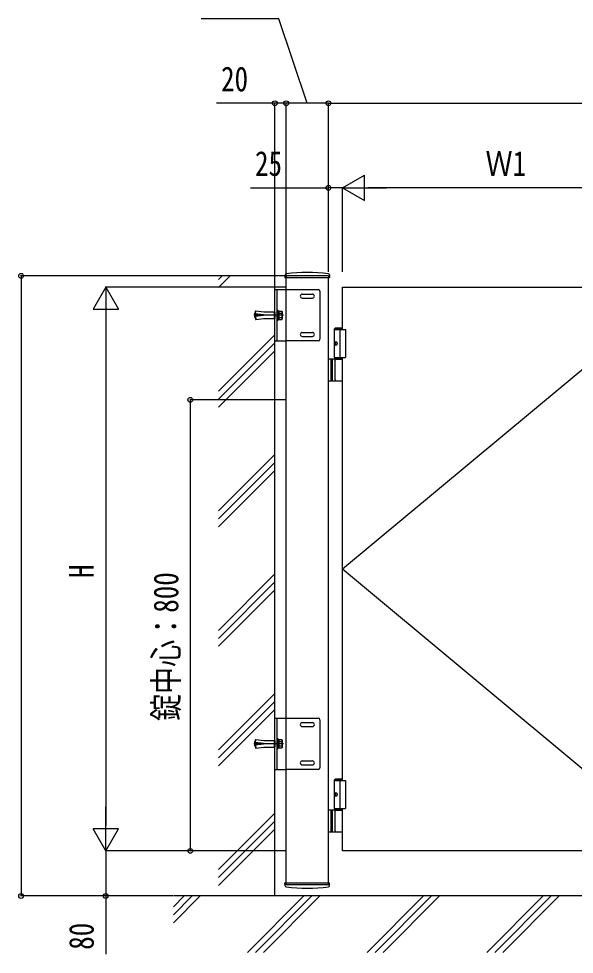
# Model space of a CAD drawing. Units: millimetres, scale not verified. Extents: x -4205 to 4205, y -2970 to 2970.
# Drawn here: x -2435 to -1450, y -134 to 1525 of the extents above; entities that cross this region are included whole.
import ezdxf
from ezdxf.enums import TextEntityAlignment as Align

# ---------------------------------------------------------------- set-up
doc = ezdxf.new("R2010")
doc.units = ezdxf.units.MM
doc.header["$LTSCALE"] = 20
doc.layers.add('0-4_YKK_A1', color=4, linetype='Continuous')
doc.layers.add('0-5_YKK_D', color=6, linetype='Continuous')
doc.styles.add('ＭＳ ゴシック', font='')
doc.styles.get('ＭＳ ゴシック').set_extended_font_data('MS Gothic')

msp = doc.modelspace()

# ---------------------------------------------------------------- linework, layer by layer
at = {"layer": '0-4_YKK_A1'}
for p, q in [((-2080.98, 1062.37), (-2074.35, 1069)), ((-2080.98, 1048.23), (-2060.21, 1069)), ((-1980.98, -31), (-1980.98, 1069)), ((-1962.82, 1070.9), (-1963.08, 1066.03)), ((-1884.38, 1065.5), (-1962.58, 1065.5)), ((-1960.98, -11), (-1960.98, 1065.5)), ((-1885.98, 1069), (-1885.98, 1065.5)), ((-1885.98, -11), (-1885.98, 1065.5)), ((-1884.14, 1070.9), (-1883.88, 1066.03)), ((-1860.98, 549), (-1260.98, 1049)), ((-1860.98, 974), (-1860.98, 1049)), ((-1980.98, 953.5), (-1980.98, 1044.5)), ((-1980.98, 1044.5), (-1960.98, 1044.5)), ((-1976.98, 953.5), (-1976.98, 1044.5)), ((-1960.98, 1044.5), (-1903.98, 1044.5)), ((-1932.48, 1036.5), (-1914.48, 1036.5)), ((-1932.48, 1029.5), (-1914.48, 1029.5)), ((-1900.98, 1041.5), (-1900.98, 956.5)), ((-1965.88, 999), (-2018.29, 999)), ((-2016.48, 1003), (-2015.98, 1003.5)), ((-2016.48, 995), (-2016.48, 1003)), ((-2015.98, 994.5), (-2015.98, 1003.5)), ((-2015.98, 1003.5), (-2015.61, 1003.46)), ((-2015.87, 1001.31), (-2015.27, 1006.25)), ((-2000.98, 999.5), (-2015.87, 1001.31)), ((-2000.98, 998.5), (-2015.87, 996.69)), ((-2015.87, 996.69), (-2015.27, 991.75)), ((-2015.37, 1001.25), (-2014.71, 1006.69)), ((-2015.37, 996.75), (-2014.71, 991.31)), ((-2015.27, 1006.25), (-2014.71, 1006.69)), ((-2014.71, 1006.71), (-2000.65, 1005)), ((-2000.98, 999.5), (-2000.98, 998.5)), ((-2000.65, 1005), (-1981.48, 1005)), ((-1981.48, 993), (-1981.48, 1005)), ((-1980.98, 1004.5), (-1981.48, 1005)), ((-1980.98, 1004.5), (-1980.98, 993.5)), ((-1973.38, 1006.25), (-1975.38, 1006.25)), ((-1973.38, 1002.75), (-1968.46, 1002.75)), ((-1967.88, 1005.5), (-1968.46, 1006.51)), ((-1967.88, 1005.5), (-1967.88, 992.5)), ((-2015.98, 994.5), (-2016.48, 995)), ((-2015.98, 994.5), (-2015.61, 994.54)), ((-2015.27, 991.75), (-2014.71, 991.31)), ((-1980.98, 993.5), (-1981.48, 993)), ((-1973.38, 995.25), (-1968.46, 995.25)), ((-1973.38, 991.49), (-1968.46, 991.49)), ((-1967.88, 992.5), (-1968.46, 991.49)), ((-2080.98, 864.38), (-1980.98, 964.38)), ((-1932.48, 968.5), (-1914.48, 968.5)), ((-1873.48, 977), (-1875.48, 975)), ((-1875.48, 924), (-1875.48, 975)), ((-1875.48, 975), (-1860.98, 975)), ((-1873.48, 977), (-1860.98, 977)), ((-1865.98, 974), (-1865.98, 924)), ((-2080.98, 850.24), (-1980.98, 950.24)), ((-1980.98, 953.5), (-1960.98, 953.5)), ((-1903.98, 953.5), (-1960.98, 953.5)), ((-1932.48, 961.5), (-1914.48, 961.5)), ((-1874.18, 951.1), (-1874.78, 951.1)), ((-1874.18, 946.9), (-1874.78, 946.9)), ((-1873.17, 949.42), (-1873.76, 949.42)), ((-1873.17, 948.58), (-1873.76, 948.58)), ((-2080.98, 836.1), (-1980.98, 936.1)), ((-1860.98, 921), (-1885.98, 921)), ((-1881.98, 921), (-1881.98, 883)), ((-1879.48, 921), (-1879.48, 883)), ((-1875.48, 924), (-1860.98, 924)), ((-1875.48, 924), (-1875.48, 921)), ((-1875.48, 924), (-1855.98, 924)), ((-1875.48, 921), (-1860.98, 921)), ((-1873.79, 884.5), (-1873.79, 919.5)), ((-1860.98, 174), (-1860.98, 924)), ((-1885.98, 883), (-1860.98, 883)), ((-2080.98, 652.25), (-1980.98, 752.25)), ((-2080.98, 638.11), (-1980.98, 738.11)), ((-2080.98, 623.96), (-1980.98, 723.96)), ((-1860.98, 549), (-1260.98, 49)), ((-2080.98, 440.12), (-1980.98, 540.12)), ((-2080.98, 425.97), (-1980.98, 525.97)), ((-2080.98, 411.83), (-1980.98, 511.83)), ((-2080.98, 227.98), (-1980.98, 327.98)), ((-2080.98, 213.84), (-1980.98, 313.84)), ((-2080.98, 199.7), (-1980.98, 299.7)), ((-1980.98, 193.5), (-1980.98, 284.5)), ((-1980.98, 284.5), (-1960.98, 284.5)), ((-1976.98, 193.5), (-1976.98, 284.5)), ((-1960.98, 284.5), (-1903.98, 284.5)), ((-1932.48, 276.5), (-1914.48, 276.5)), ((-1932.48, 269.5), (-1914.48, 269.5)), ((-1900.98, 281.5), (-1900.98, 196.5)), ((-1965.88, 239), (-2018.29, 239)), ((-2016.48, 243), (-2015.98, 243.5)), ((-2016.48, 235), (-2016.48, 243)), ((-2015.98, 234.5), (-2016.48, 235)), ((-2015.98, 234.5), (-2015.98, 243.5)), ((-2015.98, 243.5), (-2015.61, 243.46)), ((-2015.98, 234.5), (-2015.61, 234.54)), ((-2015.87, 241.31), (-2015.27, 246.25)), ((-2000.98, 239.5), (-2015.87, 241.31)), ((-2000.98, 238.5), (-2015.87, 236.69)), ((-2015.87, 236.69), (-2015.27, 231.75)), ((-2015.37, 241.25), (-2014.71, 246.69)), ((-2015.37, 236.75), (-2014.71, 231.31)), ((-2015.27, 246.25), (-2014.71, 246.69)), ((-2014.71, 246.71), (-2000.65, 245)), ((-2000.98, 239.5), (-2000.98, 238.5)), ((-2000.65, 245), (-1981.48, 245)), ((-1981.48, 233), (-1981.48, 245)), ((-1980.98, 244.5), (-1981.48, 245)), ((-1980.98, 233.5), (-1981.48, 233)), ((-1980.98, 244.5), (-1980.98, 233.5)), ((-1973.38, 246.25), (-1975.38, 246.25)), ((-1973.38, 242.75), (-1968.46, 242.75)), ((-1973.38, 235.25), (-1968.46, 235.25)), ((-1967.88, 245.5), (-1968.46, 246.51)), ((-1967.88, 232.5), (-1968.46, 231.49)), ((-1967.88, 245.5), (-1967.88, 232.5)), ((-2015.27, 231.75), (-2014.71, 231.31)), ((-1973.38, 231.49), (-1968.46, 231.49)), ((-1932.48, 208.5), (-1914.48, 208.5)), ((-1932.48, 201.5), (-1914.48, 201.5)), ((-1980.98, 193.5), (-1960.98, 193.5)), ((-1903.98, 193.5), (-1960.98, 193.5)), ((-1873.48, 177), (-1875.48, 175)), ((-1875.48, 124), (-1875.48, 175)), ((-1875.48, 175), (-1860.98, 175)), ((-1873.48, 177), (-1860.98, 177)), ((-1865.98, 174), (-1865.98, 124)), ((-1874.18, 151.1), (-1874.78, 151.1)), ((-1873.17, 149.42), (-1873.76, 149.42)), ((-1874.18, 146.9), (-1874.78, 146.9)), ((-1873.17, 148.58), (-1873.76, 148.58)), ((-1860.98, 121), (-1885.98, 121)), ((-1881.98, 121), (-1881.98, 83)), ((-1879.48, 121), (-1879.48, 83)), ((-1875.48, 124), (-1860.98, 124)), ((-1875.48, 124), (-1875.48, 121)), ((-1875.48, 124), (-1855.98, 124)), ((-1875.48, 121), (-1860.98, 121)), ((-1873.79, 84.5), (-1873.79, 119.5)), ((-1860.98, 49), (-1860.98, 124)), ((-2080.98, 15.85), (-1980.98, 115.85)), ((-2080.98, 1.71), (-1980.98, 101.71)), ((-2080.98, -12.43), (-1980.98, 87.57)), ((-1885.98, 83), (-1860.98, 83)), ((-1962.82, -12.9), (-1963.08, -8.03)), ((-1962.58, -7.5), (-1884.38, -7.5)), ((-1885.98, -11), (-1960.98, -11)), ((-1884.14, -12.9), (-1883.88, -8.03)), ((-160.47, -31), (-2160.98, -31)), ((-2160.98, -50.45), (-2141.53, -31)), ((-2160.98, -64.59), (-2127.39, -31)), ((-2160.98, -78.74), (-2113.24, -31)), ((-2029.4, -131), (-1929.4, -31)), ((-2015.25, -131), (-1915.25, -31)), ((-2001.11, -131), (-1901.11, -31)), ((-1817.26, -131), (-1717.26, -31)), ((-1803.12, -131), (-1703.12, -31)), ((-1788.98, -131), (-1688.98, -31)), ((-1605.13, -131), (-1505.13, -31)), ((-1590.99, -131), (-1490.99, -31)), ((-1576.85, -131), (-1476.85, -31))]:
    msp.add_line(p, q, dxfattribs=at)
for points in [[(-1885.98, 1069), (-1960.98, 1069), (-1960.98, 1065.5)], [(-1860.98, 1049), (-1260.98, 1049), (-1260.98, 1048.5)], [(-1975.38, 991.75), (-1973.38, 991.75), (-1973.38, 1006.25)], [(-1973.38, 991.49), (-1973.38, 1006.51), (-1968.46, 1006.51)], [(-2014.71, 991.29), (-2000.65, 993), (-1981.48, 993)], [(-1875.48, 974), (-1855.98, 974), (-1855.98, 924)], [(-1874.89, 950.26), (-1874.92, 950.1), (-1874.96, 949.94), (-1875.03, 949.79), (-1875.11, 949.67), (-1875.21, 949.56), (-1875.27, 949.51)], [(-1875.27, 948.49), (-1875.21, 948.44), (-1875.11, 948.33), (-1875.03, 948.21), (-1874.96, 948.06), (-1874.92, 947.9), (-1874.89, 947.74)], [(-1873.76, 949.42), (-1873.87, 949.44), (-1873.98, 949.48), (-1874.08, 949.56), (-1874.17, 949.67), (-1874.24, 949.79), (-1874.28, 949.94), (-1874.3, 950.1), (-1874.3, 950.26)], [(-1874.3, 947.74), (-1874.3, 947.9), (-1874.28, 948.06), (-1874.24, 948.21), (-1874.17, 948.33), (-1874.08, 948.44), (-1873.98, 948.52), (-1873.87, 948.56), (-1873.76, 948.58)], [(-2014.71, 231.29), (-2000.65, 233), (-1981.48, 233)], [(-1975.38, 231.75), (-1973.38, 231.75), (-1973.38, 246.25)], [(-1973.38, 231.49), (-1973.38, 246.51), (-1968.46, 246.51)], [(-1875.48, 174), (-1855.98, 174), (-1855.98, 124)], [(-1874.89, 150.26), (-1874.92, 150.1), (-1874.96, 149.94), (-1875.03, 149.79), (-1875.11, 149.67), (-1875.21, 149.56), (-1875.27, 149.51)], [(-1873.76, 149.42), (-1873.87, 149.44), (-1873.98, 149.48), (-1874.08, 149.56), (-1874.17, 149.67), (-1874.24, 149.79), (-1874.28, 149.94), (-1874.3, 150.1), (-1874.3, 150.26)], [(-1875.27, 148.49), (-1875.21, 148.44), (-1875.11, 148.33), (-1875.03, 148.21), (-1874.96, 148.06), (-1874.92, 147.9), (-1874.89, 147.74)], [(-1874.3, 147.74), (-1874.3, 147.9), (-1874.28, 148.06), (-1874.24, 148.21), (-1874.17, 148.33), (-1874.08, 148.44), (-1873.98, 148.52), (-1873.87, 148.56), (-1873.76, 148.58)], [(-1260.98, 49.5), (-1260.98, 49), (-1860.98, 49)]]:
    msp.add_lwpolyline(points, dxfattribs=at)
for points in [[(-1976.98, 1007.5), (-1976.98, 990.5), (-1975.38, 990.5), (-1975.38, 1007.5)], [(-1976.98, 247.5), (-1976.98, 230.5), (-1975.38, 230.5), (-1975.38, 247.5)]]:
    msp.add_lwpolyline(points, close=True, dxfattribs=at)
for centre, radius, start, end in [((-1962.58, 1066), 0.5, 177, 270), ((-1960.83, 1070.8), 2, 96.74435, 177), ((-1923.48, 755), 320, 83.25565, 96.74435), ((-1886.13, 1070.8), 2, 3, 83.25565), ((-1884.38, 1066), 0.5, 270, 3), ((-1932.48, 1033), 3.5, 90, 270), ((-1914.48, 1033), 3.5, 270, 90), ((-1903.98, 1041.5), 3, 0, 90), ((-1971.2, 1004.63), 3.32, 325.61575, 34.38425), ((-1980.3, 999), 12.42, 342.41205, 17.58795), ((-1971.2, 993.37), 3.32, 325.61575, 34.38425), ((-1932.48, 965), 3.5, 90, 270), ((-1914.48, 965), 3.5, 270, 90), ((-1903.98, 956.5), 3, 270, 0), ((-1872.29, 919.5), 1.5, 90, 180), ((-1872.29, 884.5), 1.5, 180, 270), ((-1903.98, 281.5), 3, 0, 90), ((-1932.48, 273), 3.5, 90, 270), ((-1914.48, 273), 3.5, 270, 90), ((-1971.2, 244.63), 3.32, 325.61575, 34.38425), ((-1980.3, 239), 12.42, 342.41205, 17.58795), ((-1971.2, 233.37), 3.32, 325.61575, 34.38425), ((-1932.48, 205), 3.5, 90, 270), ((-1914.48, 205), 3.5, 270, 90), ((-1903.98, 196.5), 3, 270, 0), ((-1872.29, 119.5), 1.5, 90, 180), ((-1872.29, 84.5), 1.5, 180, 270), ((-1962.58, -8), 0.5, 90, 183), ((-1960.83, -12.8), 2, 183, 263.25565), ((-1923.48, 303), 320, 263.25565, 276.74435), ((-1886.13, -12.8), 2, 276.74435, 357), ((-1884.38, -8), 0.5, 357, 90)]:
    msp.add_arc(centre, radius, start, end, dxfattribs=at)
for centre in [(-1872.82, 949), (-1872.82, 149)]:
    msp.add_ellipse(centre, major_axis=(0, -3.5), ratio=0.707107, dxfattribs=at)
for centre, start_param, end_param in [((-1868.59, 949), 1.3352921, 1.4303349), ((-1868.59, 949), 1.7112577, 1.8063006), ((-1868, 949), 1.3352921, 1.4303349), ((-1868, 949), 1.7112577, 1.8063006), ((-1866.81, 949), 1.5241127, 1.6174799), ((-1868.59, 149), 1.3352921, 1.4303349), ((-1868, 149), 1.3352921, 1.4303349), ((-1866.81, 149), 1.5241127, 1.6174799), ((-1868.59, 149), 1.7112577, 1.8063006), ((-1868, 149), 1.7112577, 1.8063006)]:
    msp.add_ellipse(centre, major_axis=(0, 9), ratio=0.707107, start_param=start_param, end_param=end_param, dxfattribs=at)
at = {"layer": '0-5_YKK_D'}
for p, q in [((-1980.98, 1070), (-1980.98, 1376)), ((-1960.98, 1076.12), (-1960.98, 1376)), ((-1960.98, 1070), (-1960.98, 1376)), ((-1885.98, 1375), (-1960.98, 1375)), ((-1885.98, 1076.12), (-1885.98, 1376)), ((-1885.98, 1076.12), (-1885.98, 1376)), ((-1885.98, 1375), (-629.98, 1375)), ((-1860.98, 1225), (-1822.01, 1247.5)), ((-1822.01, 1202.5), (-1822.01, 1247.5)), ((-2024.18, 1225), (-1885.98, 1225)), ((-1885.98, 1076.12), (-1885.98, 1226)), ((-1860.98, 1225), (-1885.98, 1225)), ((-1860.98, 1076.12), (-1860.98, 1226)), ((-1860.98, 1076.12), (-1860.98, 1226)), ((-1860.98, 1225), (-1822.01, 1202.5)), ((-1860.98, 1225), (-1783.04, 1225)), ((-1305.98, 1225), (-1815.98, 1225)), ((-1961.98, 1069), (-2431.98, 1069)), ((-2430.98, 1069), (-2430.98, -31)), ((-2280.98, 1049), (-2303.48, 1010.03)), ((-1961.98, 1049), (-2281.98, 1049)), ((-2280.98, 1049), (-2258.48, 1010.03)), ((-2280.98, 1049), (-2280.98, 971.06)), ((-2303.48, 1010.03), (-2258.48, 1010.03)), ((-2280.98, 1004), (-2280.98, 94)), ((-1961.98, 849), (-2131.98, 849)), ((-2130.98, 849), (-2130.98, 49)), ((-2280.98, 49), (-2280.98, 126.94)), ((-2280.98, 49), (-2303.48, 87.97)), ((-2258.48, 87.97), (-2303.48, 87.97)), ((-2280.98, 49), (-2258.48, 87.97)), ((-1961.98, 49), (-2281.98, 49)), ((-1961.98, 49), (-2281.98, 49)), ((-1961.98, 49), (-2131.98, 49)), ((-2161.98, -31), (-2431.98, -31)), ((-2161.98, -31), (-2281.98, -31))]:
    msp.add_line(p, q, dxfattribs=at)
for points in [[(-1923.48, 1375), (-1973.98, 1525), (-2111.58, 1525)], [(-1960.98, 1375), (-1980.98, 1375), (-2084.38, 1375)], [(-2280.98, 49), (-2280.98, -31), (-2280.98, -134.4)]]:
    msp.add_lwpolyline(points, dxfattribs=at)
for centre in [(-1980.98, 1375), (-1960.98, 1375), (-1960.98, 1375), (-1885.98, 1375), (-1885.98, 1375), (-1885.98, 1225), (-2430.98, 1069), (-2130.98, 849), (-2130.98, 49), (-2430.98, -31), (-2280.98, -31)]:
    msp.add_circle(centre, 4.25, dxfattribs=at)

# ---------------------------------------------------------------- texts
at = {"layer": '0-5_YKK_D', "style": 'ＭＳ ゴシック', "width": 0.8}
for s, p in [('20', (-2076.38, 1383)), ('25', (-2016.18, 1233)), ('Ｗ1', (-1607.38, 1233))]:
    msp.add_text(s, height=43.99, dxfattribs=at).set_placement(p, align=Align.BOTTOM_LEFT)
for s, p in [('H', (-2288.98, 533)), ('錠中心：800', (-2138.98, 279.4)), ('80', (-2288.98, -126.4))]:
    msp.add_text(s, height=43.99, rotation=90, dxfattribs=at).set_placement(p, align=Align.BOTTOM_LEFT)

doc.saveas('drawing.dxf')
